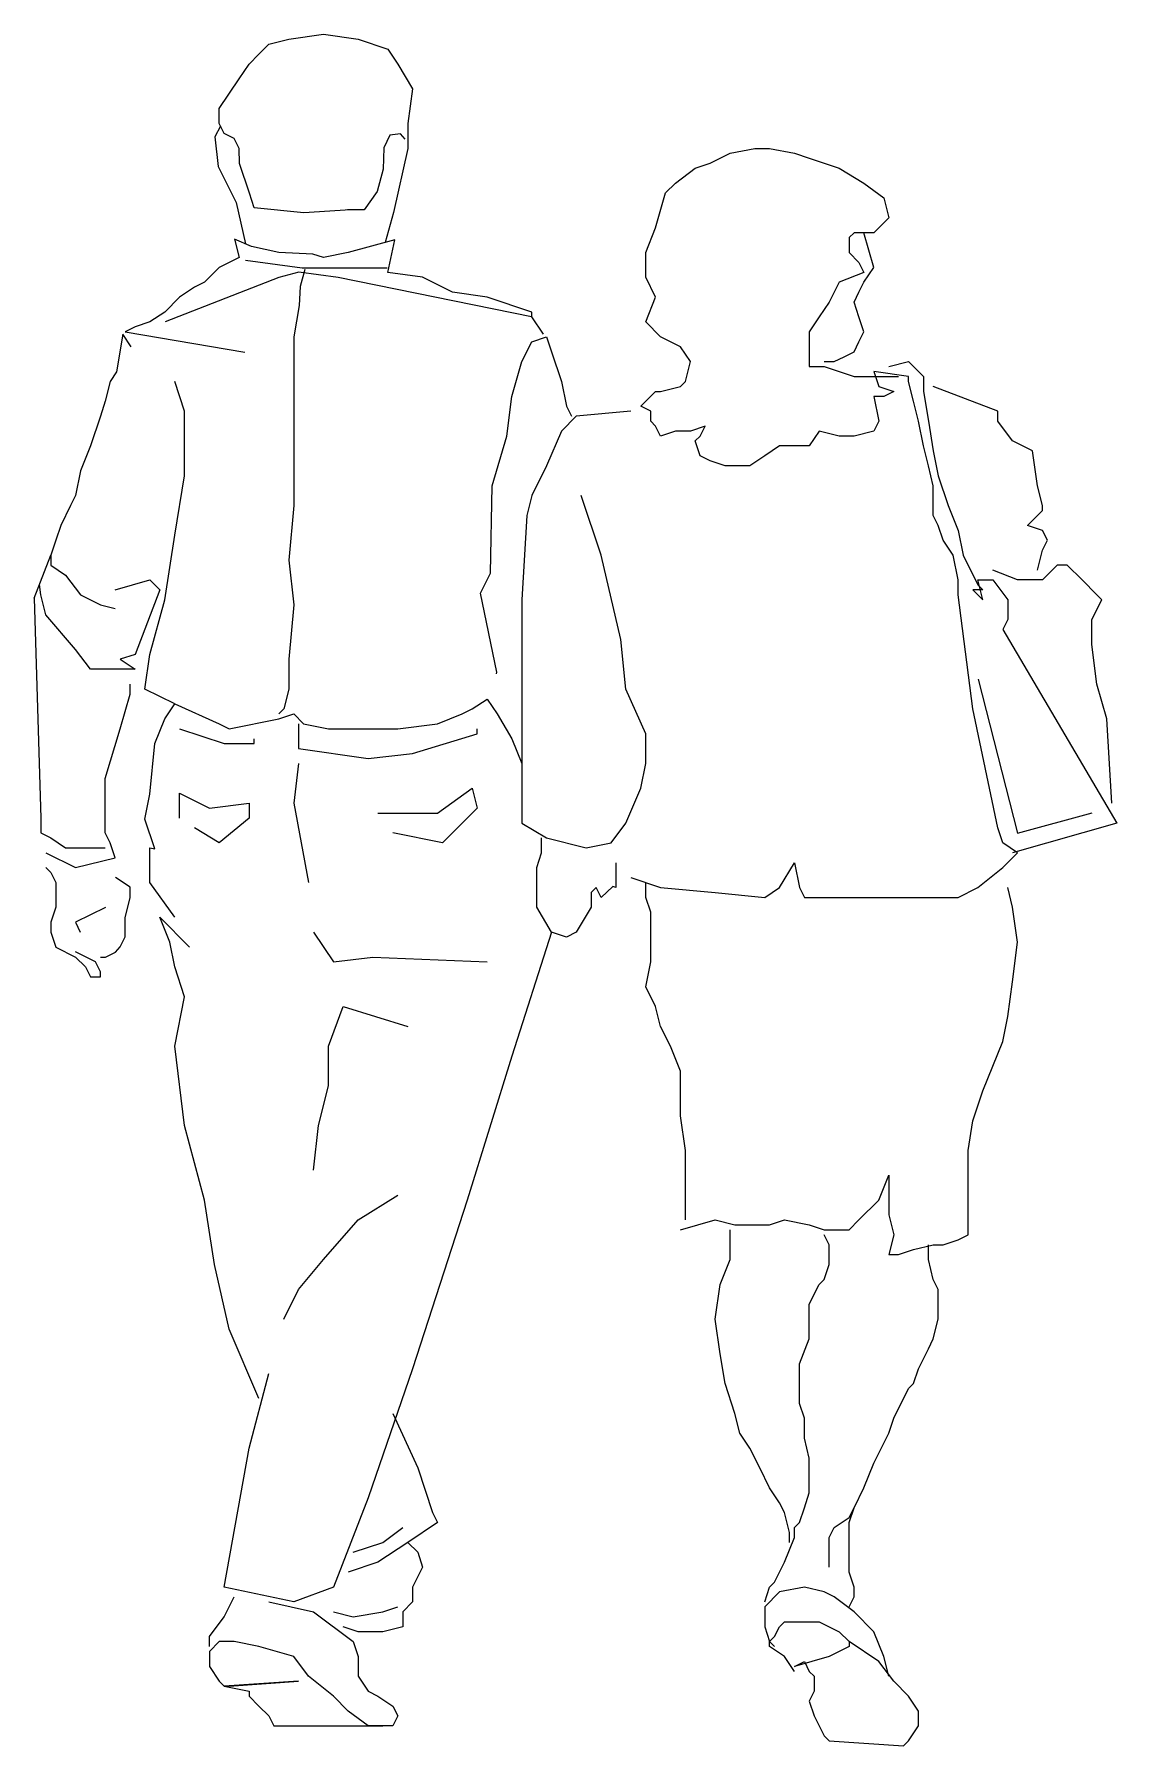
# Model space of a CAD drawing. Extents: x -8.74 to -7.62, y 0.38 to 2.16.
import ezdxf

# ---------------------------------------------------------------- set-up
doc = ezdxf.new("R2010")
doc.units = 0
doc.header["$LTSCALE"] = 24
doc.header["$MEASUREMENT"] = 0
doc.layers.get('0').update_dxf_attribs({"linetype": 'CONTINUOUS'})

msp = doc.modelspace()

# ---------------------------------------------------------------- linework, layer by layer
for p, q in [((-8.5203, 1.9272), (-8.4614, 1.9193)), ((-8.4614, 1.9193), (-8.373, 1.9193)), ((-8.7396, 1.5764), (-8.7224, 1.621))]:
    msp.add_line(p, q)
for points in [[(-8.411, 1.9795), (-8.4596, 1.9766), (-8.5111, 1.9817), (-8.5162, 1.997), (-8.5265, 2.0278), (-8.5268, 2.0434), (-8.5319, 2.0537), (-8.5422, 2.0589), (-8.5474, 2.0692), (-8.5474, 2.0847), (-8.5268, 2.1156), (-8.5165, 2.131), (-8.5062, 2.1413), (-8.4959, 2.1516), (-8.4753, 2.1568), (-8.4392, 2.1619), (-8.4032, 2.1568), (-8.3723, 2.1465), (-8.362, 2.131), (-8.3466, 2.1053), (-8.3517, 2.0692), (-8.3517, 2.0434), (-8.3664, 1.9769), (-8.3751, 1.9457)], [(-8.546, 2.0665), (-8.5522, 2.0555), (-8.5487, 2.0244), (-8.53, 1.9873), (-8.5201, 1.9441)], [(-8.3545, 2.053), (-8.3592, 2.0586), (-8.3702, 2.0572), (-8.3765, 2.0438), (-8.3773, 2.0219), (-8.3836, 1.9985), (-8.3969, 1.9795), (-8.4142, 1.9795)], [(-8.12, 1.2861), (-8.0891, 1.2758), (-8.0325, 1.2706), (-7.981, 1.2655), (-7.9656, 1.2758), (-7.9501, 1.3015), (-7.945, 1.2758), (-7.9398, 1.2655), (-7.8883, 1.2655), (-7.8471, 1.2655), (-7.8162, 1.2655), (-7.7802, 1.2655), (-7.7596, 1.2758), (-7.7339, 1.2964), (-7.7184, 1.3118), (-7.7339, 1.3221), (-7.739, 1.3376), (-7.7648, 1.4612), (-7.7802, 1.5797), (-7.7802, 1.5952), (-7.7854, 1.621), (-7.7957, 1.6364), (-7.8008, 1.6519), (-7.806, 1.6622), (-7.806, 1.6776), (-7.806, 1.6931), (-7.8111, 1.7137), (-7.8162, 1.7343), (-7.8214, 1.7601), (-7.8265, 1.7807), (-7.8317, 1.8013), (-7.8317, 1.8064), (-7.8677, 1.8116), (-7.8626, 1.7961), (-7.8471, 1.791), (-7.8574, 1.7858), (-7.8677, 1.7858), (-7.8626, 1.7601), (-7.8677, 1.7498), (-7.8883, 1.7446), (-7.9038, 1.7446), (-7.9244, 1.7498), (-7.9347, 1.7343), (-7.9501, 1.7343), (-7.9656, 1.7343), (-7.981, 1.724), (-7.9965, 1.7137), (-8.0068, 1.7137), (-8.0222, 1.7137), (-8.0376, 1.7188), (-8.0479, 1.724), (-8.0531, 1.7395), (-8.0479, 1.7446), (-8.0428, 1.7549), (-8.0582, 1.7498), (-8.0737, 1.7498), (-8.0891, 1.7446), (-8.0943, 1.7549), (-8.0994, 1.7601), (-8.0994, 1.7704), (-8.1097, 1.7755), (-8.0943, 1.791), (-8.0891, 1.791), (-8.0685, 1.7961), (-8.0634, 1.8013), (-8.0582, 1.8219), (-8.0685, 1.8373), (-8.0891, 1.8477), (-8.1046, 1.8631), (-8.0943, 1.8889), (-8.1046, 1.9095), (-8.1046, 1.9352), (-8.0943, 1.961), (-8.084, 1.9971), (-8.0737, 2.0074), (-8.0531, 2.0228), (-8.0376, 2.028), (-8.017, 2.0383), (-7.9913, 2.0434), (-7.9759, 2.0434), (-7.9501, 2.0383), (-7.9347, 2.0331), (-7.9038, 2.0228), (-7.878, 2.0074), (-7.8574, 1.9919), (-7.8523, 1.9713), (-7.8626, 1.961), (-7.8677, 1.9558), (-7.8677, 1.9558), (-7.8883, 1.9558), (-7.8935, 1.9507), (-7.8935, 1.9352), (-7.8832, 1.9249), (-7.878, 1.9146), (-7.9038, 1.9043), (-7.9141, 1.8837), (-7.9244, 1.8683), (-7.9347, 1.8528), (-7.9347, 1.8167), (-7.9192, 1.8167), (-7.8883, 1.8064), (-7.8677, 1.8064), (-7.842, 1.8064)], [(-7.9192, 1.8219), (-7.9089, 1.8219), (-7.8986, 1.827), (-7.8883, 1.8322), (-7.8832, 1.8425), (-7.878, 1.8528), (-7.8832, 1.8683), (-7.8883, 1.8837), (-7.8832, 1.894), (-7.878, 1.9043), (-7.8677, 1.9198), (-7.878, 1.9558)], [(-8.2107, 1.8504), (-8.223, 1.8683), (-8.223, 1.8734), (-8.2693, 1.8889), (-8.3054, 1.894), (-8.3363, 1.9095), (-8.3723, 1.9146), (-8.3651, 1.9485), (-8.4135, 1.9352), (-8.4392, 1.9301), (-8.4504, 1.9335), (-8.4856, 1.9352), (-8.5138, 1.9414), (-8.5315, 1.9492), (-8.5268, 1.9301), (-8.5474, 1.9198), (-8.5628, 1.9043), (-8.5731, 1.8992), (-8.5886, 1.8889), (-8.604, 1.8734), (-8.6194, 1.8631), (-8.6349, 1.858), (-8.6452, 1.8528), (-8.521, 1.8318)], [(-8.2231, 1.8684), (-8.4239, 1.9092), (-8.4647, 1.9149), (-8.4857, 1.9092), (-8.6037, 1.8633)], [(-8.4585, 1.9177), (-8.4633, 1.9), (-8.4643, 1.8802), (-8.4701, 1.8477), (-8.4701, 1.7961), (-8.4701, 1.7343), (-8.4701, 1.6725), (-8.4753, 1.6158), (-8.4701, 1.5694), (-8.4753, 1.5128), (-8.4753, 1.4818), (-8.4804, 1.4612), (-8.4856, 1.4561)], [(-8.6389, 1.8374), (-8.6474, 1.8504), (-8.6542, 1.8113), (-8.6606, 1.8013), (-8.6658, 1.7807), (-8.6709, 1.7652), (-8.6812, 1.7343), (-8.6915, 1.7085), (-8.6967, 1.6828), (-8.7018, 1.6725), (-8.7121, 1.6519), (-8.7173, 1.6364), (-8.7224, 1.621), (-8.7224, 1.6107), (-8.707, 1.6003), (-8.6915, 1.5797), (-8.6709, 1.5694), (-8.6554, 1.5655)], [(-8.2596, 1.4976), (-8.2591, 1.4993), (-8.2762, 1.5815), (-8.2659, 1.6021), (-8.2642, 1.6931), (-8.2487, 1.7446), (-8.2436, 1.7858), (-8.2333, 1.8219), (-8.223, 1.8425), (-8.2076, 1.8477), (-8.2024, 1.8322), (-8.1921, 1.8013), (-8.187, 1.7755), (-8.1818, 1.7652)], [(-7.8523, 1.8167), (-7.8317, 1.8219), (-7.8265, 1.8167), (-7.8162, 1.8064), (-7.8162, 1.791), (-7.8111, 1.7601), (-7.806, 1.7292), (-7.8008, 1.7034), (-7.7905, 1.6725), (-7.7802, 1.6467), (-7.7751, 1.621), (-7.7596, 1.59), (-7.7545, 1.5849), (-7.7648, 1.5849), (-7.7545, 1.5746), (-7.7596, 1.5952), (-7.7442, 1.5952), (-7.7287, 1.5746), (-7.7287, 1.554), (-7.7339, 1.5437), (-7.6154, 1.3427), (-7.7236, 1.3118)], [(-8.5937, 1.4664), (-8.6246, 1.4818), (-8.6194, 1.5179), (-8.604, 1.5746), (-8.5937, 1.6416), (-8.5834, 1.7034), (-8.5834, 1.7704), (-8.5937, 1.8013)], [(-7.6978, 1.6055), (-7.6927, 1.6261), (-7.6875, 1.6364), (-7.6927, 1.6467), (-7.7081, 1.6519), (-7.6927, 1.6673), (-7.6927, 1.6725), (-7.6978, 1.6931), (-7.703, 1.7292), (-7.7236, 1.7395), (-7.739, 1.7601), (-7.739, 1.7704), (-7.806, 1.7961)], [(-8.12, 1.7704), (-8.1767, 1.7652), (-8.1921, 1.7498), (-8.2076, 1.7137), (-8.223, 1.6828), (-8.2281, 1.6622), (-8.2333, 1.5746), (-8.2333, 1.4922), (-8.2333, 1.4149), (-8.2333, 1.3427), (-8.2076, 1.3273), (-8.1664, 1.317), (-8.1406, 1.3221), (-8.1252, 1.3427), (-8.1097, 1.3788), (-8.1046, 1.4046), (-8.1046, 1.4252), (-8.1046, 1.4355), (-8.1252, 1.4818), (-8.1303, 1.5334), (-8.1509, 1.621), (-8.1715, 1.6828)], [(-7.6206, 1.3634), (-7.6257, 1.4509), (-7.636, 1.487), (-7.6412, 1.5282), (-7.6412, 1.554), (-7.6309, 1.5746), (-7.636, 1.5797), (-7.6515, 1.5952), (-7.6669, 1.6107), (-7.6772, 1.6107), (-7.6927, 1.5952), (-7.6978, 1.5952), (-7.7184, 1.5952), (-7.7442, 1.6055)], [(-8.6555, 1.5849), (-8.6194, 1.5952), (-8.6092, 1.5849), (-8.6349, 1.5179), (-8.6503, 1.5128), (-8.6349, 1.5025), (-8.6709, 1.5025), (-8.6812, 1.5025), (-8.6967, 1.5231), (-8.7276, 1.5591), (-8.7327, 1.5797), (-8.7342, 1.5903)], [(-8.7396, 1.5764), (-8.7327, 1.3479), (-8.7327, 1.3324), (-8.7224, 1.3273), (-8.707, 1.317), (-8.6658, 1.317)], [(-8.7276, 1.3118), (-8.6967, 1.2964), (-8.6555, 1.3067), (-8.6606, 1.3221), (-8.6658, 1.3324), (-8.6658, 1.3891), (-8.6503, 1.4406), (-8.64, 1.4767), (-8.64, 1.487)], [(-7.7595, 1.4922), (-7.7187, 1.3322), (-7.641, 1.3532)], [(-8.5937, 1.2449), (-8.6194, 1.2809), (-8.6194, 1.3015), (-8.6194, 1.317), (-8.6143, 1.316), (-8.6246, 1.3469), (-8.6195, 1.3727), (-8.6143, 1.4252), (-8.604, 1.4509), (-8.5937, 1.4664), (-8.5474, 1.4458), (-8.5371, 1.4406), (-8.4856, 1.4509), (-8.4701, 1.4561), (-8.4598, 1.4458), (-8.4341, 1.4406), (-8.4032, 1.4406), (-8.362, 1.4406), (-8.3208, 1.4458), (-8.2951, 1.4561), (-8.2848, 1.4612), (-8.2693, 1.4715), (-8.259, 1.4561), (-8.2436, 1.4303), (-8.2333, 1.4046)], [(-8.5886, 1.4406), (-8.5422, 1.4252), (-8.5113, 1.4252), (-8.5113, 1.4303)], [(-8.465, 1.4458), (-8.465, 1.42), (-8.3929, 1.4097), (-8.3466, 1.4149), (-8.2796, 1.4355), (-8.2796, 1.4406)], [(-8.465, 1.4046), (-8.4701, 1.3634), (-8.4547, 1.2809)], [(-8.5886, 1.3479), (-8.5886, 1.3737), (-8.5577, 1.3582), (-8.5165, 1.3634), (-8.5165, 1.3479), (-8.5474, 1.3221), (-8.5731, 1.3376)], [(-8.3826, 1.353), (-8.3208, 1.353), (-8.2848, 1.3788), (-8.2796, 1.3582), (-8.3157, 1.3221), (-8.3672, 1.3324)], [(-8.1355, 1.3015), (-8.1355, 1.2964), (-8.1355, 1.2758), (-8.1389, 1.2767), (-8.1509, 1.2655), (-8.1561, 1.2758), (-8.1612, 1.2706), (-8.1612, 1.2552), (-8.1767, 1.2294), (-8.187, 1.2242), (-8.2024, 1.2294), (-8.2178, 1.2552), (-8.2178, 1.2964), (-8.2127, 1.3118), (-8.2127, 1.3273)], [(-8.7276, 1.2964), (-8.7224, 1.2912), (-8.7173, 1.2809), (-8.7173, 1.2655), (-8.7173, 1.2552), (-8.7224, 1.2397), (-8.7224, 1.2294), (-8.7173, 1.2139), (-8.6967, 1.2036), (-8.6864, 1.1933), (-8.6812, 1.183), (-8.6709, 1.183), (-8.6709, 1.1882), (-8.6761, 1.1985), (-8.6967, 1.2088)], [(-8.6706, 1.2034), (-8.6655, 1.2034), (-8.6553, 1.2085), (-8.6502, 1.2142), (-8.6451, 1.2244), (-8.6451, 1.2448), (-8.64, 1.2652), (-8.64, 1.2761), (-8.6553, 1.2863)], [(-8.0634, 0.9306), (-8.0634, 0.946), (-8.0634, 0.9718), (-8.0634, 1.0027), (-8.0685, 1.0388), (-8.0685, 1.0851), (-8.0788, 1.1109), (-8.0891, 1.1315), (-8.0943, 1.1521), (-8.1046, 1.1727), (-8.0994, 1.1985), (-8.0994, 1.2191), (-8.0994, 1.25), (-8.1046, 1.2655), (-8.1046, 1.2809)], [(-8.0685, 0.9203), (-8.0325, 0.9306), (-8.0119, 0.9254), (-7.9759, 0.9254), (-7.9604, 0.9306), (-7.9347, 0.9254), (-7.9192, 0.9203), (-7.8935, 0.9203), (-7.8832, 0.9306), (-7.8626, 0.9512), (-7.8523, 0.9769), (-7.8523, 0.9563), (-7.8523, 0.9357), (-7.8471, 0.9151), (-7.8523, 0.8945), (-7.842, 0.8945), (-7.8265, 0.8997), (-7.806, 0.9048), (-7.7957, 0.9048), (-7.7802, 0.91), (-7.7699, 0.9151), (-7.7699, 0.9357), (-7.7699, 0.9615), (-7.7699, 0.9821), (-7.7699, 1.0027), (-7.7648, 1.0336), (-7.7545, 1.0645), (-7.7442, 1.0903), (-7.7339, 1.116), (-7.7287, 1.1418), (-7.7236, 1.1779), (-7.7184, 1.2191), (-7.7236, 1.2552), (-7.7287, 1.2758)], [(-8.6655, 1.255), (-8.6968, 1.2397), (-8.6917, 1.2295)], [(-8.5062, 0.7451), (-8.5371, 0.8172), (-8.5525, 0.8842), (-8.5628, 0.9512), (-8.5834, 1.0285), (-8.5937, 1.1109), (-8.5834, 1.1624), (-8.5937, 1.1933), (-8.5989, 1.2191), (-8.6092, 1.2449), (-8.5783, 1.2139)], [(-8.2024, 1.2294), (-8.2436, 1.1006), (-8.2899, 0.9512), (-8.3466, 0.776), (-8.3929, 0.6421), (-8.4289, 0.5493), (-8.4701, 0.5339), (-8.5422, 0.5493), (-8.5165, 0.6936), (-8.4959, 0.7709)], [(-8.4495, 1.2294), (-8.4289, 1.1985), (-8.3878, 1.2036), (-8.2693, 1.1985)], [(-8.4495, 0.9821), (-8.4444, 1.0285), (-8.4341, 1.0697), (-8.4341, 1.1057), (-8.4341, 1.1109), (-8.4186, 1.1521), (-8.3517, 1.1315)], [(-8.4804, 0.8275), (-8.465, 0.8584), (-8.4392, 0.8894), (-8.4032, 0.9306), (-8.362, 0.9563)], [(-7.9553, 0.5957), (-7.9553, 0.606), (-7.9604, 0.6266), (-7.9656, 0.6369), (-7.9759, 0.6524), (-7.9862, 0.673), (-7.9965, 0.6936), (-8.0068, 0.709), (-8.0119, 0.7296), (-8.0222, 0.7605), (-8.0273, 0.7915), (-8.0325, 0.8275), (-8.0273, 0.8636), (-8.017, 0.8894), (-8.017, 0.8894), (-8.017, 0.8997), (-8.017, 0.91), (-8.017, 0.9151), (-8.017, 0.9203)], [(-7.981, 0.5339), (-7.9759, 0.5493), (-7.9707, 0.5545), (-7.9604, 0.5751), (-7.9501, 0.6008), (-7.9501, 0.6111), (-7.945, 0.6163), (-7.9398, 0.6317), (-7.9347, 0.6472), (-7.9347, 0.6575), (-7.9347, 0.673), (-7.9347, 0.6833), (-7.9398, 0.7039), (-7.9398, 0.7245), (-7.945, 0.7399), (-7.945, 0.7605), (-7.945, 0.7812), (-7.9347, 0.8069), (-7.9347, 0.8224), (-7.9347, 0.843), (-7.9244, 0.8636), (-7.9192, 0.8687), (-7.9141, 0.8842), (-7.9141, 0.8945), (-7.9141, 0.9048), (-7.9192, 0.9151)], [(-7.8935, 0.5287), (-7.8883, 0.539), (-7.8883, 0.5493), (-7.8935, 0.5648), (-7.8935, 0.5854), (-7.8935, 0.6163), (-7.8883, 0.6317), (-7.878, 0.6524), (-7.8677, 0.6781), (-7.8523, 0.709), (-7.8471, 0.7245), (-7.8317, 0.7554), (-7.8265, 0.7605), (-7.8214, 0.776), (-7.8111, 0.7966), (-7.806, 0.8069), (-7.8008, 0.8275), (-7.8008, 0.8584), (-7.806, 0.8687), (-7.8111, 0.8894), (-7.8111, 0.9048)], [(-8.3672, 0.7296), (-8.3414, 0.673), (-8.326, 0.6266), (-8.3208, 0.6163), (-8.3517, 0.5957), (-8.3826, 0.5751), (-8.4135, 0.5648)], [(-7.9141, 0.5699), (-7.9141, 0.5802), (-7.9141, 0.5905), (-7.9141, 0.6008), (-7.9089, 0.6111), (-7.8935, 0.6214), (-7.8883, 0.6317)], [(-8.4084, 0.5854), (-8.3775, 0.5957), (-8.3569, 0.6111)], [(-8.3517, 0.5957), (-8.3414, 0.5854), (-8.3363, 0.5699), (-8.3466, 0.5493), (-8.3466, 0.5339), (-8.3569, 0.5236), (-8.3569, 0.5184), (-8.3569, 0.5081), (-8.3775, 0.5029), (-8.4032, 0.5029), (-8.4186, 0.5081)], [(-8.5577, 0.4875), (-8.5577, 0.4978), (-8.5422, 0.5184), (-8.5319, 0.539)], [(-8.4959, 0.5339), (-8.4495, 0.5236), (-8.4084, 0.4926), (-8.4032, 0.4772), (-8.4032, 0.4566), (-8.3929, 0.4411), (-8.3826, 0.436), (-8.3672, 0.4257), (-8.362, 0.4154), (-8.3672, 0.4051), (-8.3929, 0.4051), (-8.4135, 0.4205), (-8.4289, 0.436), (-8.4547, 0.4566), (-8.4701, 0.4772), (-8.5062, 0.4875), (-8.5319, 0.4926), (-8.5474, 0.4926), (-8.5577, 0.4823), (-8.5577, 0.4669), (-8.5474, 0.4514), (-8.5422, 0.4463), (-8.5371, 0.4463), (-8.465, 0.4514), (-8.5422, 0.4463), (-8.5165, 0.4411), (-8.5165, 0.436), (-8.5062, 0.4257), (-8.4959, 0.4154), (-8.4907, 0.4051), (-8.4547, 0.4051), (-8.4186, 0.4051), (-8.3775, 0.4051)], [(-7.8523, 0.4566), (-7.8574, 0.4772), (-7.8677, 0.5029), (-7.8883, 0.5236), (-7.9089, 0.539), (-7.9192, 0.5442), (-7.9398, 0.5493), (-7.9656, 0.5442), (-7.981, 0.5287), (-7.981, 0.5081), (-7.9759, 0.4926), (-7.9707, 0.4875)], [(-8.4289, 0.5236), (-8.4084, 0.5184), (-8.3775, 0.5236), (-8.362, 0.5287)], [(-7.9501, 0.4617), (-7.9604, 0.4772), (-7.9759, 0.4875), (-7.9759, 0.4926), (-7.9707, 0.4978), (-7.9656, 0.5081), (-7.9604, 0.5132), (-7.9501, 0.5132), (-7.9398, 0.5132), (-7.9244, 0.5132), (-7.9141, 0.5081), (-7.9038, 0.5029), (-7.8935, 0.4926), (-7.8935, 0.4875), (-7.9038, 0.4823), (-7.9141, 0.4772), (-7.9501, 0.4669), (-7.9501, 0.4669), (-7.9398, 0.472), (-7.9347, 0.4617), (-7.9295, 0.4566), (-7.9295, 0.4411), (-7.9347, 0.4308), (-7.9295, 0.4154), (-7.9192, 0.3947), (-7.9141, 0.3896), (-7.8368, 0.3844), (-7.8317, 0.3896), (-7.8214, 0.4051), (-7.8214, 0.4205), (-7.8317, 0.436), (-7.8471, 0.4514), (-7.8626, 0.472), (-7.8935, 0.4926)]]:
    msp.add_lwpolyline(points)

doc.saveas('drawing.dxf')
